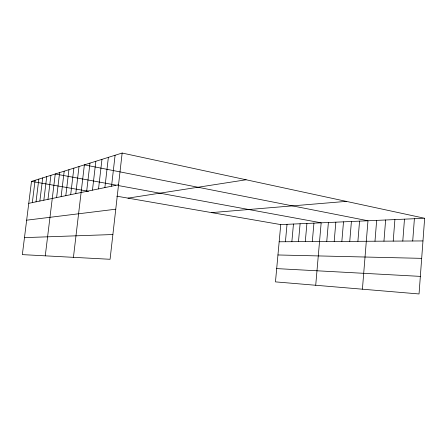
<?xml version="1.0" encoding="UTF-8"?>
<svg xmlns="http://www.w3.org/2000/svg" width="447" height="447" viewBox="0 0 447 447"><rect width="100%" height="100%" fill="white"/><g stroke="black" fill="none" stroke-linecap="round" stroke-linejoin="round"><path stroke-width="0.67" d="M424.65 218.27L419.04 293.958L275.464 281.878L280.755 224.595L424.65 218.27L122.148 153.042L31.497 181.404L22.35 254.622L110.068 259.282L122.148 153.042M412.71 240.994L414.391 218.717M393.215 241.112L394.897 219.578M402.797 241.056L404.474 219.153M383.951 241.162L385.627 219.985M362.411 289.192L367.976 220.762L84.377 164.859L73.431 257.338M374.988 241.218L376.659 220.377M357.902 241.319L359.561 221.131M341.854 241.408L343.503 221.835M349.755 241.363L351.409 221.488M326.751 241.497L328.394 222.5M334.188 241.458L335.837 222.17M312.308 241.581L313.934 223.137M315.716 285.264L321.164 222.818L117.902 185.477M298.484 241.665L300.093 223.746M305.295 241.626L306.916 223.444M285.426 241.743L287.024 224.321M291.863 241.704L293.467 224.036M111.543 186.215L115.091 155.249M98.524 188.908L101.961 159.361M104.883 187.595L108.37 157.355M86.657 191.366L89.981 163.105M92.456 190.165L95.837 161.278M70.693 194.663L73.872 168.15M75.789 193.612L79.013 166.541M56.607 197.58L59.641 172.598M61.116 196.646L64.195 171.173M65.81 195.674L68.933 169.692M39.856 201.044L42.716 177.895M43.84 200.217L46.739 176.638M47.974 199.362L50.919 175.33M45.27 255.84L55.26 173.972L115.896 185.108M32.324 202.597L35.106 180.275M36.023 201.832L38.839 179.107M28.759 203.335L118.539 184.767M127.998 198.127L246.118 179.772M26.652 220.187L115.762 209.202M211.599 212.61L346.33 201.379M24.473 237.625L112.884 234.535M279.168 241.777L422.968 240.933M277.95 254.969L421.683 258.355M276.693 268.602L420.342 276.38M31.497 181.404L88.534 191.288M116.751 196.177L280.755 224.595"/></g></svg>
